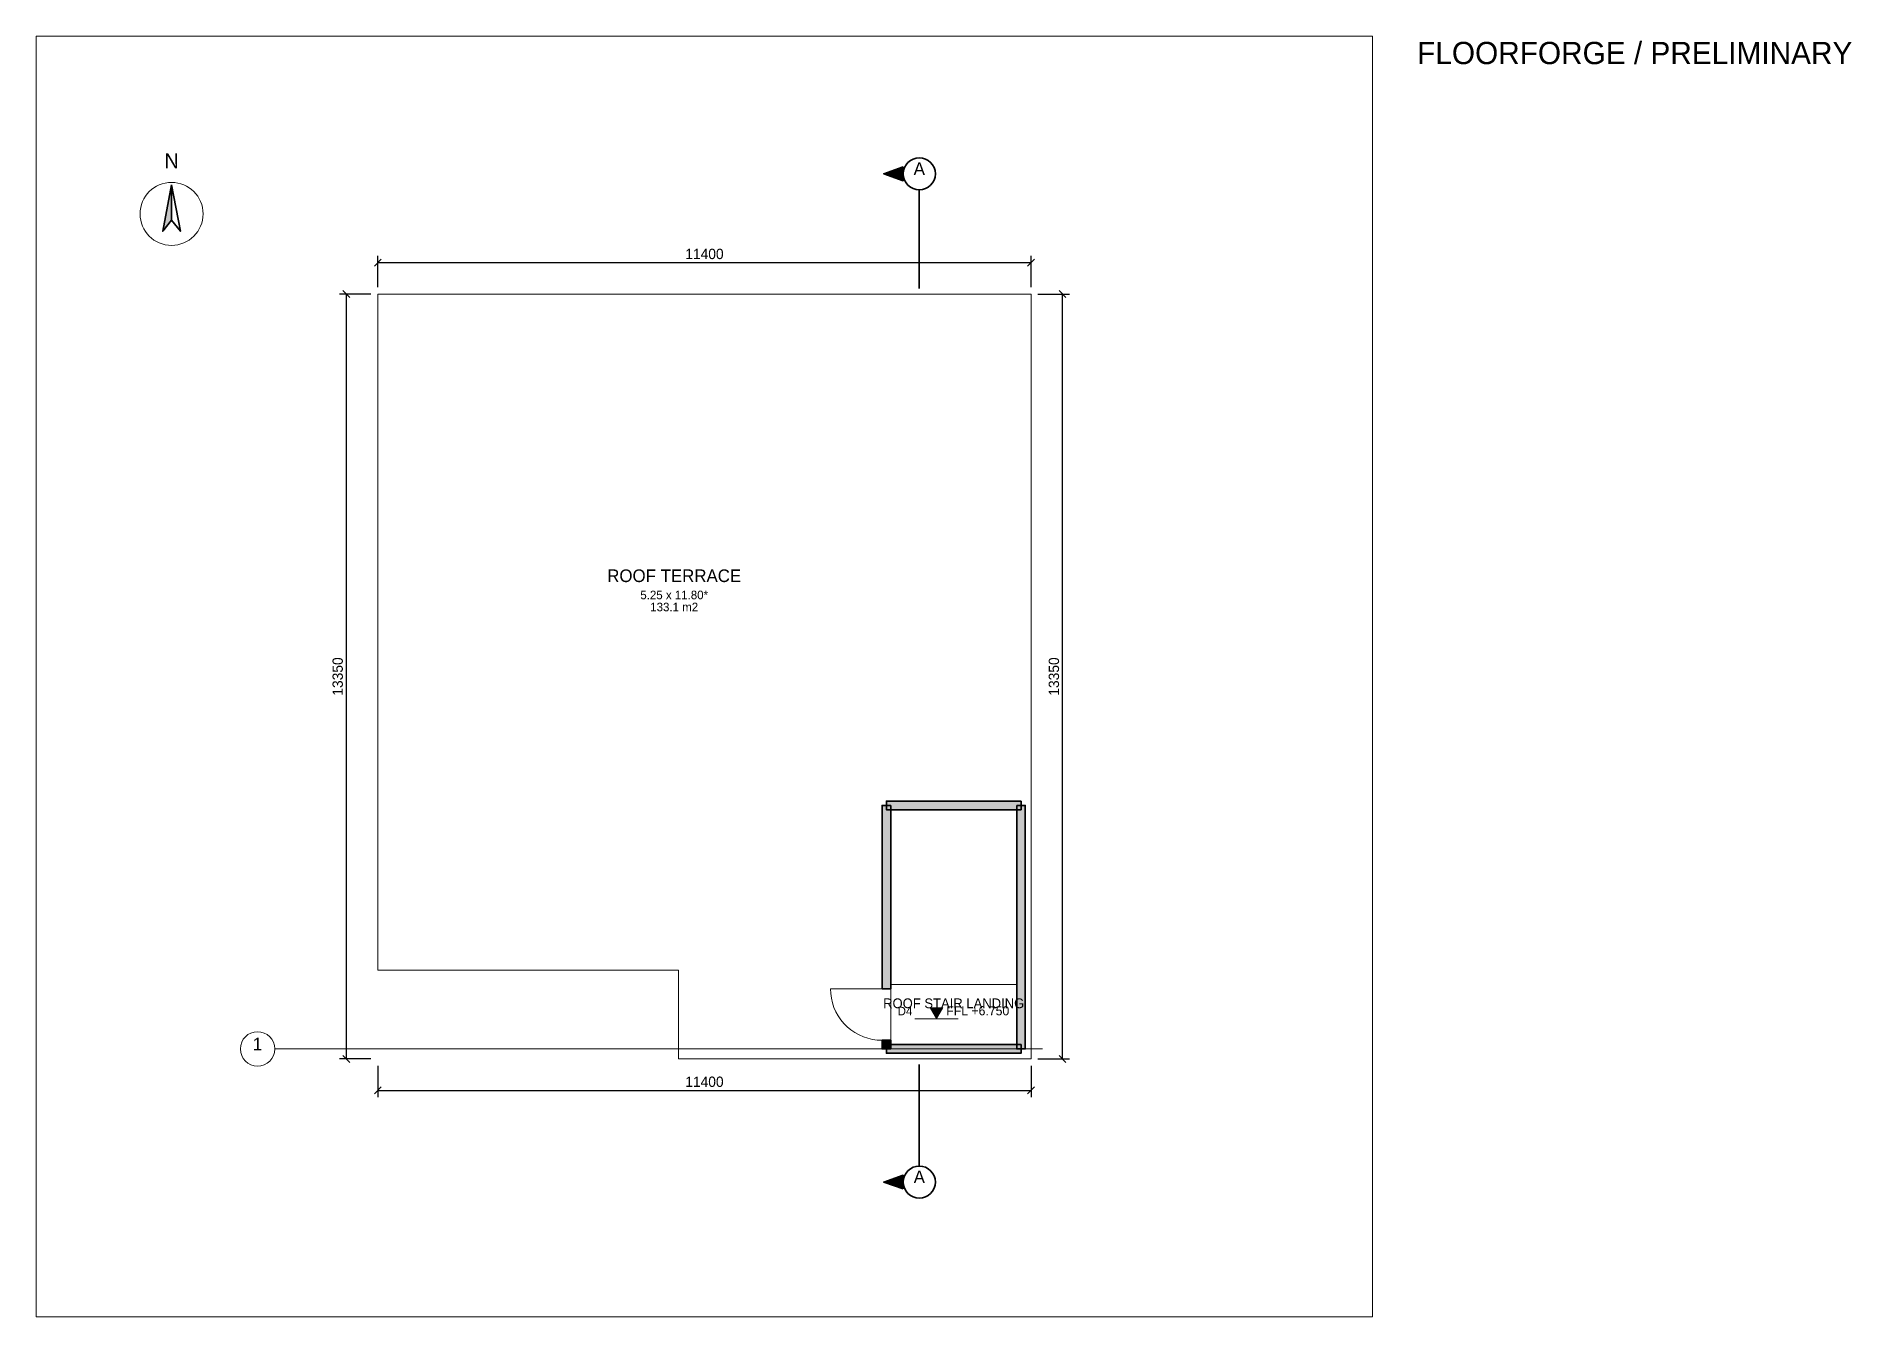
# Paper-space layout 'FLOOR-2' of a CAD drawing. Header units: millimetres. Extents: x 20 to 346, y 30 to 260.
# The model-space entities are those that its viewports show. They can reach past a viewport. Long polylines and large blocks are cut down to what shows.
import ezdxf
from ezdxf.enums import TextEntityAlignment as Align

# ---------------------------------------------------------------- set-up
doc = ezdxf.new("R2010")
doc.units = ezdxf.units.MM
for name, color, linetype, lineweight in [('A-ANNO', 7, 'Continuous', 18), ('A-DIMS', 7, 'Continuous', 13), ('A-DOOR', 3, 'Continuous', 18), ('A-FLOR', 8, 'Continuous', 13), ('A-GRID', 8, 'Continuous', 13), ('A-LEVL', 7, 'Continuous', 13), ('A-SECT', 1, 'Continuous', 35), ('A-TAGS', 1, 'Continuous', 13), ('A-WALL', 7, 'Continuous', 35)]:
    doc.layers.add(name, color=color, linetype=linetype, lineweight=lineweight)
doc.dimstyles.new('FF-ARCH', dxfattribs={"dimtxt": 180, "dimasz": 90, "dimexe": 120, "dimexo": 120, "dimgap": 60, "dimtad": 1, "dimdec": 0, "dimtsz": 60, "dimcen": 2.5, "dimazin": 3, "dimtfac": 1, "dimtmove": 0, "dimatfit": 3})

msp = doc.modelspace()

# ---------------------------------------------------------------- hatches: boundary and pattern name
at = {"layer": 'A-LEVL'}
msp.add_hatch(color=7, dxfattribs=at).paths.add_polyline_path([(56440, 890), (56660, 890), (56550, 700)])
at = {"layer": 'A-SECT'}
for points in [[(55970, 15570), (55630, 15450), (55970, 15330)], [(55970, -2270), (55630, -2150), (55970, -2030)]]:
    msp.add_hatch(color=7, dxfattribs=at).paths.add_polyline_path(points)
at = {"layer": 'A-WALL'}
for points in [[(43200, 15256), (43046, 14447.5), (43200, 14640)], [(58025, 4500), (58025, 4350), (55675, 4350), (55675, 4500), (58025, 4500)], [(55750, 4425), (55750, 1225), (55600, 1225), (55600, 4425), (55750, 4425)], [(57950, 4425), (58100, 4425), (58100, 175), (57950, 175), (57950, 4425)], [(55750, 175), (55600, 175), (55600, 325), (55750, 325), (55750, 175)], [(58025, 250), (58025, 100), (55675, 100), (55675, 250), (58025, 250)]]:
    msp.add_hatch(color=7, dxfattribs=at).paths.add_polyline_path(points)

# ---------------------------------------------------------------- linework, layer by layer
at = {"layer": 'A-ANNO'}
msp.add_circle((43200, 14750), 550, dxfattribs=at)
at = {"layer": 'A-DOOR'}
msp.add_line((55600, 1225), (54700, 1225), dxfattribs=at)
msp.add_lwpolyline([(55600, 325), (55517, 328.8), (55434.6, 340.3), (55353.7, 359.4), (55274.9, 385.8), (55198.8, 419.4), (55126.2, 459.8), (55057.6, 506.8), (54993.7, 559.9), (54934.9, 618.7), (54881.8, 682.6), (54834.8, 751.2), (54794.4, 823.8), (54760.8, 899.9), (54734.4, 978.7), (54715.3, 1059.6), (54703.8, 1142), (54700, 1225)], dxfattribs=at)
at = {"layer": 'A-FLOR'}
for points in [[(58200, 13350), (58200, 0), (52050, 0), (52050, 1550), (46800, 1550), (46800, 13350)], [(58200, 13350), (58200, 0), (52050, 0), (52050, 1550), (46800, 1550), (46800, 13350), (58200, 13350)], [(57950, 4350), (55750, 4350), (55750, 1300), (57950, 1300), (57950, 4350)], [(57950, 250), (57950, 1300), (55750, 1300), (55750, 250)]]:
    msp.add_lwpolyline(points, close=True, dxfattribs=at)
msp.add_lwpolyline([(46800, 13350), (58200, 13350), (58200, 0), (52050, 0), (52050, 1550), (46800, 1550), (46800, 13350)], dxfattribs=at)
at = {"layer": 'A-GRID'}
msp.add_line((45000, 175), (58400, 175), dxfattribs=at)
msp.add_circle((44700, 175), 300, dxfattribs=at)
at = {"layer": 'A-LEVL'}
msp.add_line((56170, 700), (56930, 700), dxfattribs=at)
msp.add_lwpolyline([(56440, 890), (56660, 890), (56550, 700)], close=True, dxfattribs=at)
at = {"layer": 'A-SECT'}
for p, q in [((56250, 14870), (56250, 15170)), ((56250, 13450), (56250, 14870)), ((56250, -100), (56250, -1570)), ((56250, -1570), (56250, -1870))]:
    msp.add_line(p, q, dxfattribs=at)
for points in [[(55970, 15570), (55630, 15450), (55970, 15330)], [(55970, -2270), (55630, -2150), (55970, -2030)]]:
    msp.add_lwpolyline(points, close=True, dxfattribs=at)
for centre in [(56250, 15450), (56250, -2150)]:
    msp.add_circle(centre, 280, dxfattribs=at)
at = {"layer": 'A-WALL'}
for points in [[(43200, 15256), (43046, 14447.5), (43200, 14640)], [(43200, 15256), (43354, 14447.5), (43200, 14640)], [(58025, 4500), (58025, 4350), (55675, 4350), (55675, 4500), (58025, 4500)], [(55750, 4425), (55750, 1225), (55600, 1225), (55600, 4425), (55750, 4425)], [(57950, 4425), (58100, 4425), (58100, 175), (57950, 175), (57950, 4425)], [(55750, 175), (55600, 175), (55600, 325), (55750, 325), (55750, 175)], [(58025, 250), (58025, 100), (55675, 100), (55675, 250), (58025, 250)]]:
    msp.add_lwpolyline(points, close=True, dxfattribs=at)

# ---------------------------------------------------------------- texts
at = {"layer": 'A-ANNO'}
for s, height, p in [('N', 260, (43200, 15470)), ('ROOF TERRACE', 220, (51972, 8257.8)), ('5.25 x 11.80*', 150, (51972, 7978.3)), ('133.1 m2', 150, (51972, 7768.3)), ('ROOF STAIR LANDING', 170, (56850, 834.5))]:
    msp.add_text(s, height=height, dxfattribs=at).set_placement(p, align=Align.BOTTOM_CENTER)
at = {"layer": 'A-GRID'}
msp.add_text('1', height=220, dxfattribs=at).set_placement((44700, 85), align=Align.BOTTOM_CENTER)
at = {"layer": 'A-LEVL'}
msp.add_text('FFL +6.750', height=160, dxfattribs=at).set_placement((56720, 760))
at = {"layer": 'A-SECT'}
for p in [(56250, 15365), (56250, -2235)]:
    msp.add_text('A', height=220, dxfattribs=at).set_placement(p, align=Align.BOTTOM_CENTER)
at = {"layer": 'A-TAGS'}
msp.add_text('D4', height=150, dxfattribs=at).set_placement((56000, 715), align=Align.BOTTOM_CENTER)

# ---------------------------------------------------------------- dimensions: what is measured, and where the dimension line sits
at = {"layer": 'A-DIMS'}
for base, p1, p2 in [((46800, 13900), (46800, 13350), (58200, 13350)), ((46800, -550), (46800, 0), (58200, 0))]:
    msp.add_linear_dim(base=base, p1=p1, p2=p2, dimstyle='FF-ARCH', dxfattribs=at).render()
for base, p1, p2 in [((46250, 0), (46800, 0), (46800, 13350)), ((58750, 0), (58200, 0), (58200, 13350))]:
    msp.add_linear_dim(base=base, p1=p1, p2=p2, angle=90, dimstyle='FF-ARCH', dxfattribs=at).render()

psp = doc.layouts.new('FLOOR-2')

# ---------------------------------------------------------------- texts
psp.add_text('FLOORFORGE / PRELIMINARY', height=4).set_placement((268, 255))

# ---------------------------------------------------------------- viewports
at = {"layer": 'VIEWPORTS'}
psp.add_viewport(center=(140, 145), size=(240, 230), view_center_point=(52500, 6675), view_height=22350, dxfattribs=at)

doc.saveas('drawing.dxf')
